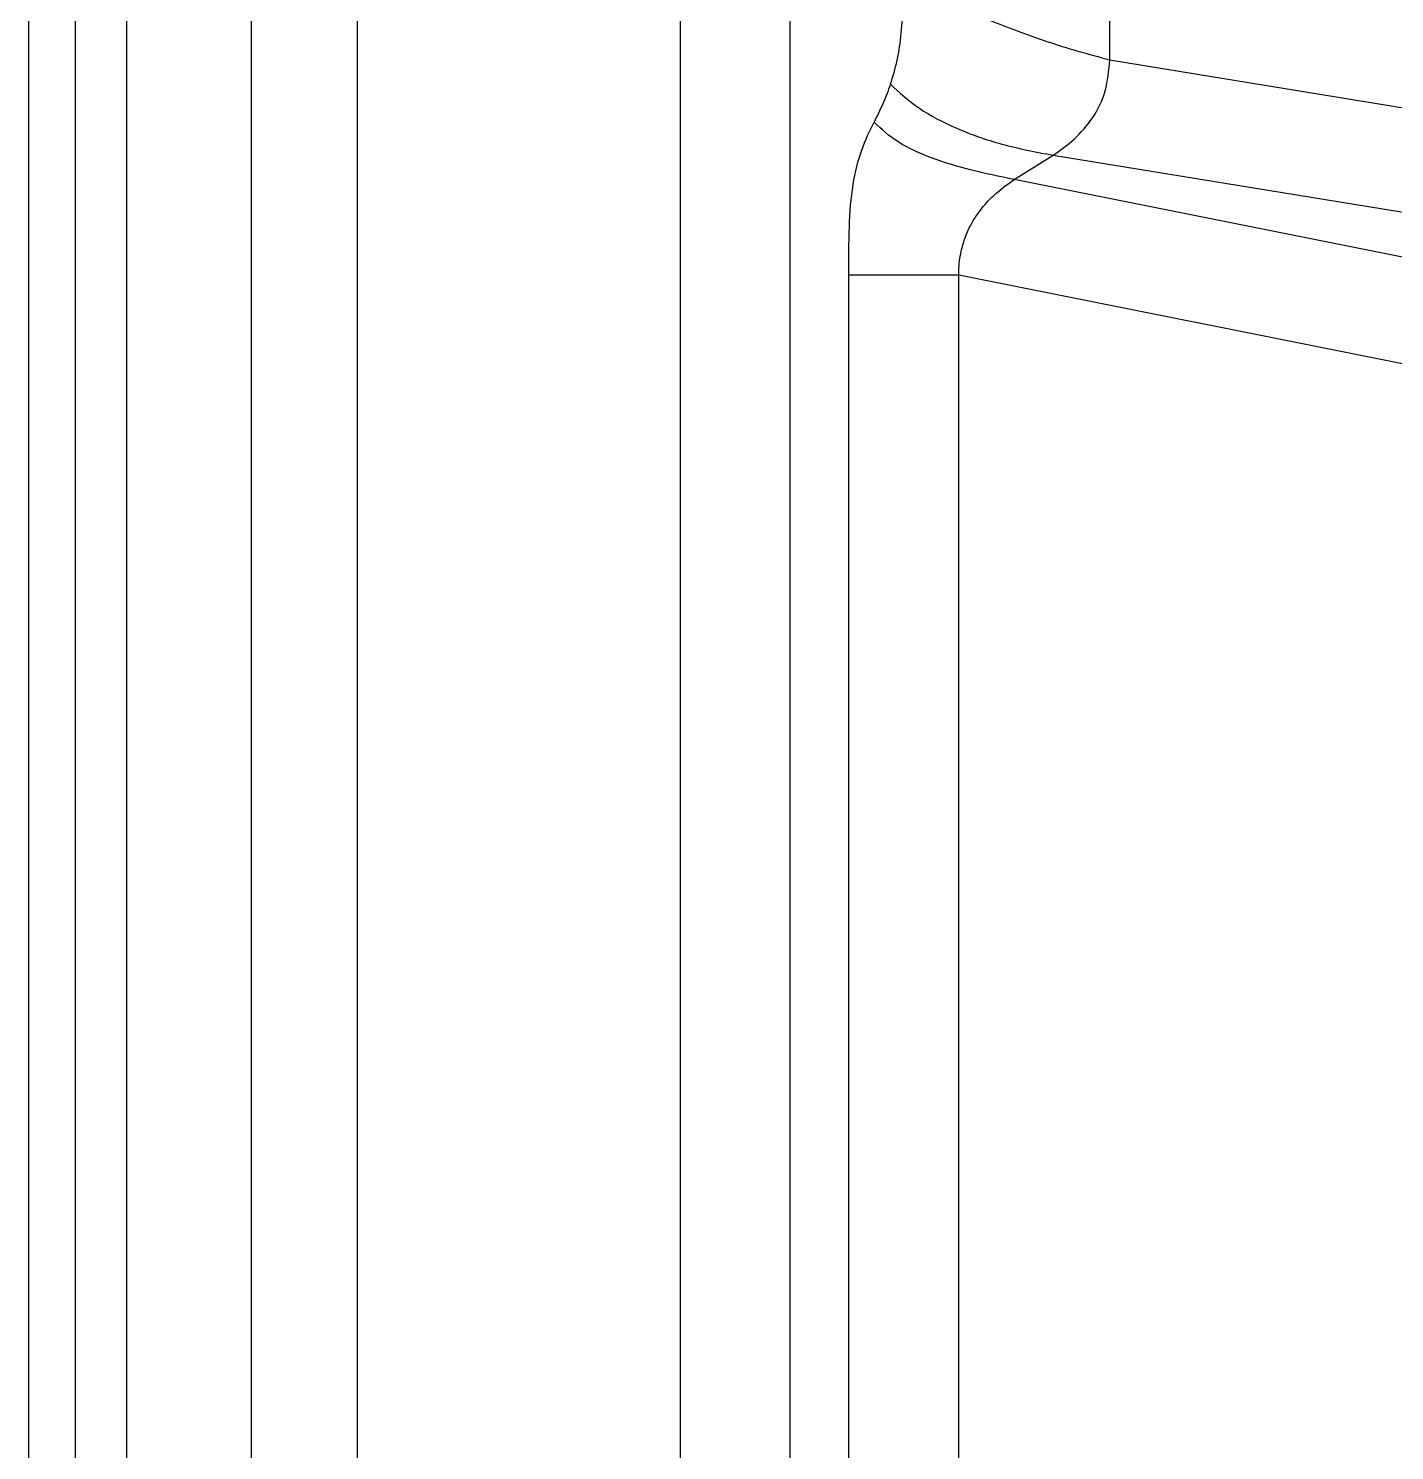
# Model space of a CAD drawing. Extents: x 832 to 912, y 781 to 934.
# Drawn here: x 831.73 to 837.12, y 841.21 to 846.82 of the extents above; entities that cross this region are included whole.
import ezdxf

# ---------------------------------------------------------------- set-up
doc = ezdxf.new("R2010")
doc.units = 0
doc.header["$MEASUREMENT"] = 0
doc.layers.add('1', color=4, linetype='Continuous')

# ---------------------------------------------------------------- blocks, each defined once
blk = doc.blocks.new('2026 SOVEREIGN HL')
at = {"layer": '1', "color": 4, "linetype": 'Continuous', "lineweight": 25}
blk.add_line((0, 90.1873), (0, 2.9999), dxfattribs=at)
at = {"layer": '1', "color": 3, "linetype": 'Continuous', "lineweight": 25}
for p, q in [((0.1841, 89.7704), (0.1841, 3.4169)), ((0.3871, 89.4928), (0.3871, 3.6945)), ((0.878, 88.8603), (0.878, 4.3269)), ((1.2959, 88.3516), (1.2959, 4.8357)), ((2.5707, 5.0707), (2.5707, 88.1166)), ((3.0039, 5.0707), (3.0039, 88.1166)), ((4.2633, 49.6034), (4.2633, 88.1169)), ((4.2633, 49.6034), (6.837, 49.1834)), ((3.8868, 49.1312), (4.0405, 49.2272)), ((4.0405, 49.2272), (6.758, 48.7838)), ((6.8199, 48.5445), (3.8868, 49.1312)), ((3.2348, 33.3342), (3.2348, 48.7552)), ((3.6678, 33.3342), (3.6678, 48.7552)), ((3.6678, 48.7552), (6.841, 48.1205))]:
    blk.add_line(p, q, dxfattribs=at)
for points, knots in [([(3.3992, 49.5069), (3.4085, 49.5378), (3.4276, 49.6008), (3.4431, 49.7101), (3.4495, 49.8253), (3.4496, 49.9035), (3.4496, 49.9428)], [0, 0, 0, 0, 0.2373135, 0.4840417, 0.741108, 1, 1, 1, 1]), ([(3.4496, 49.9428), (3.4714, 49.9276), (3.515, 49.8971), (3.596, 49.8508), (3.687, 49.805), (3.7881, 49.7601), (3.8977, 49.7168), (4.0145, 49.6757), (4.1367, 49.6372), (4.2211, 49.6147), (4.2633, 49.6034)], [0, 0, 0, 0, 0.125002, 0.250004, 0.375012, 0.500023, 0.625022, 0.750019, 0.875011, 1, 1, 1, 1]), ([(4.0405, 49.2272), (4.0687, 49.247), (4.1234, 49.2854), (4.1982, 49.3702), (4.253, 49.4777), (4.2598, 49.5615), (4.2633, 49.6034)], [0, 0, 0, 0, 0.268978, 0.521191, 0.760467, 1, 1, 1, 1]), ([(3.3992, 49.5069), (3.3892, 49.4808), (3.3691, 49.4282), (3.3458, 49.3815), (3.3341, 49.358)], [0, 0, 0, 0, 0.498363, 1, 1, 1, 1]), ([(3.3992, 49.5069), (3.4341, 49.4745), (3.5026, 49.4111), (3.6564, 49.3307), (3.8374, 49.2663), (3.9718, 49.2404), (4.0405, 49.2272)], [0, 0, 0, 0, 0.254913, 0.499366, 0.744369, 1, 1, 1, 1]), ([(3.2348, 48.7552), (3.2348, 48.8185), (3.2347, 48.9383), (3.2466, 49.1088), (3.2824, 49.2509), (3.317, 49.3227), (3.3341, 49.358)], [0, 0, 0, 0, 0.288829, 0.546732, 0.776708, 1, 1, 1, 1]), ([(3.8868, 49.1312), (3.8286, 49.1433), (3.7143, 49.1672), (3.5573, 49.2148), (3.4221, 49.2756), (3.3637, 49.3302), (3.3341, 49.358)], [0, 0, 0, 0, 0.255561, 0.501959, 0.746665, 1, 1, 1, 1]), ([(3.6678, 48.7552), (3.6678, 48.7554), (3.6678, 48.7568), (3.6678, 48.7618), (3.6683, 48.7802), (3.6705, 48.8099), (3.6766, 48.8456), (3.6854, 48.8802), (3.6972, 48.9143), (3.7113, 48.9449), (3.73, 48.9782), (3.7515, 49.0092), (3.7784, 49.0409), (3.8221, 49.0856), (3.8589, 49.1115), (3.8868, 49.1312)], [0, 0, 0, 0, 0.000908, 0.008361, 0.029248, 0.107638, 0.181646, 0.241024, 0.319967, 0.399614, 0.449392, 0.562271, 0.646081, 0.73181, 1, 1, 1, 1]), ([(3.2348, 48.7552), (3.2595, 48.7552), (3.3089, 48.7552), (3.4153, 48.7552), (3.5368, 48.7552), (3.6241, 48.7552), (3.6678, 48.7552)], [0, 0, 0, 0, 0.2499992, 0.4999993, 0.7499988, 1, 1, 1, 1])]:
    blk.add_open_spline(points, degree=3, knots=knots, dxfattribs=at)

msp = doc.modelspace()

# ---------------------------------------------------------------- block references
at = {"layer": '1'}
msp.add_blockref('2026 SOVEREIGN HL', (831.7292, 797.0948), dxfattribs=at)

doc.saveas('drawing.dxf')
